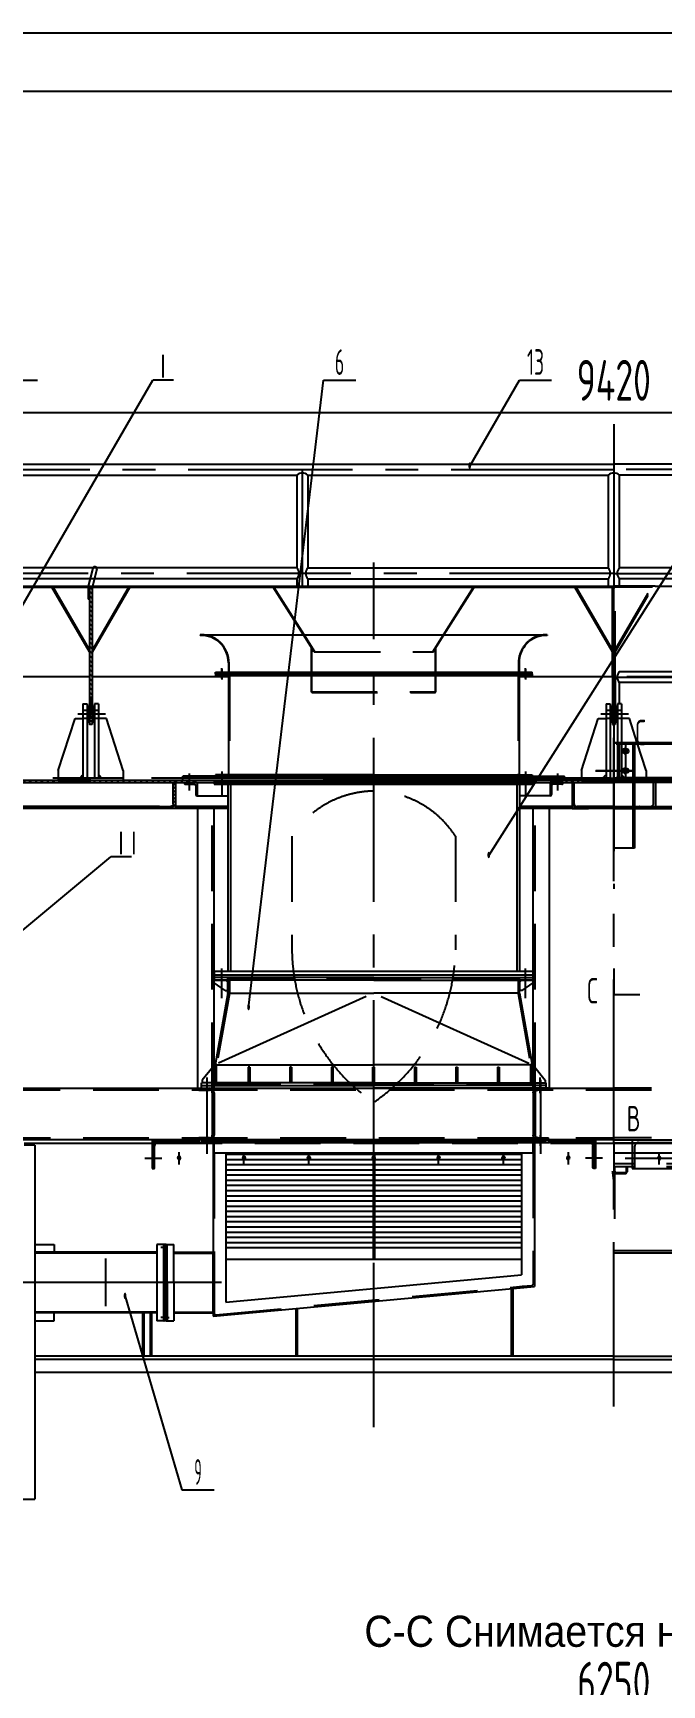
# Model space of a CAD drawing. Header units: millimetres. Extents: x 0 to 18900, y -513 to 13365.
# Drawn here: x 5473 to 7896, y 6997 to 13365 of the extents above; entities that cross this region are included whole.
import ezdxf
from ezdxf.enums import TextEntityAlignment as Align

# ---------------------------------------------------------------- set-up
doc = ezdxf.new("R2010")
doc.units = ezdxf.units.MM
doc.header["$LTSCALE"] = 450
doc.header["$MEASUREMENT"] = 0
for name, pattern in [('CENTER', [2, 1.25, -0.25, 0.25, -0.25]), ('F', [0.75, 0.5, -0.25]), ('G', [2, 1.25, -0.25, 0.25, -0.25])]:
    doc.linetypes.add(name, pattern=pattern)
for name, color, linetype in [('01', 7, 'Continuous'), ('02', 1, 'Continuous'), ('04', 2, 'F'), ('05', 4, 'G'), ('08', 1, 'Continuous'), ('11', 3, 'Continuous'), ('CENTER', 1, 'CENTER')]:
    doc.layers.add(name, color=color, linetype=linetype)
doc.styles.get("Standard").update_dxf_attribs({"font": 'isocp', "width": 0.707, "bigfont": 'intecad.shx'})
doc.dimstyles.new('INTE', dxfattribs={"dimscale": 45, "dimtxt": 3.5, "dimasz": 3, "dimexe": 3, "dimexo": 0, "dimgap": 1, "dimtad": 1, "dimdsep": 46, "dimtxsty": 'Standard', "dimcen": 0, "dimclrd": 1, "dimclre": 1, "dimclrt": 3, "dimaunit": 1, "dimadec": 1, "dimazin": 0, "dimtfac": 1, "dimtmove": 0, "dimatfit": 0, "dimfxl": 0, "dimarcsym": 0})
pattern_1 = [(45, (1663.889, -1872.161), (-8.838835, 8.838835), [])]
pattern_2 = [(135, (1663.889, -1872.161), (-8.838835, -8.838835), [])]

# ---------------------------------------------------------------- blocks, each defined once
blk = doc.blocks.new('rew')
at = {"layer": '02', "linetype": 'Continuous'}
h = blk.add_hatch(dxfattribs=at)
h.set_pattern_fill('LINE', color=1, scale=3, angle=-45, style=0)
h.set_pattern_definition([(315, (44667.814, 4208.05), (6.735192, 6.735192), [])])
h.paths.add_polyline_path([(35481.9, -16780.7), (35481.9, -16616.7, 0.414214), (35463.9, -16598.7), (35421.9, -16598.7), (35421.9, -16606.7), (35463.9, -16606.7, -0.414214), (35473.9, -16616.7), (35473.9, -16780.7, -0.414214), (35463.9, -16790.7), (35421.9, -16790.7), (35421.9, -16798.7), (35463.9, -16798.7, 0.414214)])
at = {"layer": '01'}
for p, q in [((35421.9, -16598.7), (35463.9, -16598.7)), ((35421.9, -16606.7), (35421.9, -16598.7)), ((35421.9, -16606.7), (35463.9, -16606.7)), ((35473.9, -16616.7), (35473.9, -16780.7)), ((35481.9, -16616.7), (35481.9, -16780.7)), ((35463.9, -16790.7), (35421.9, -16790.7)), ((35421.9, -16798.7), (35421.9, -16790.7)), ((35463.9, -16798.7), (35421.9, -16798.7))]:
    blk.add_line(p, q, dxfattribs=at)
for centre, radius, start, end in [((35463.9, -16616.7), 18, 0, 90), ((35463.9, -16616.7), 10, 0, 90), ((35463.9, -16780.7), 10, 270, 0), ((35463.9, -16780.7), 18, 270, 0)]:
    blk.add_arc(centre, radius, start, end, dxfattribs=at)
blk = doc.blocks.new('*U120')
at = {"layer": '01'}
for p, q in [((0, 100), (5.4, 100)), ((0, 100), (0, 0)), ((8, 18), (8, 97.4)), ((0, 0), (63, 0)), ((60.4, 8), (18, 8)), ((63, 0), (63, 5.4))]:
    blk.add_line(p, q, dxfattribs=at)
for centre, radius, start, end in [((5.4, 97.4), 2.64, 359.95405, 90), ((18, 18), 10, 180, 270), ((60.4, 5.4), 2.64, 0, 89.98946)]:
    blk.add_arc(centre, radius, start, end, dxfattribs=at)
blk = doc.blocks.new('*U121')
at = {"layer": '01'}
for p, q in [((0, 180), (6.7, 180)), ((0, 180), (0, 0)), ((10, 24), (10, 176.7)), ((0, 0), (110, 0)), ((106.7, 10), (24, 10)), ((110, 0), (110, 6.7))]:
    blk.add_line(p, q, dxfattribs=at)
for centre, radius, start, end in [((6.7, 176.7), 3.3, 359.95405, 90), ((24, 24), 14, 180, 270), ((106.7, 6.7), 3.3, 0, 89.9785)]:
    blk.add_arc(centre, radius, start, end, dxfattribs=at)
blk = doc.blocks.new('ERQWEQW')
at = {"color": 7, "linetype": 'Continuous'}
for p, q in [((1389.4, 10604.9), (1389.4, 10317.9)), ((1405.4, 10604.9), (1405.4, 10317.9)), ((1433.4, 10604.9), (1433.4, 10317.9)), ((1449.4, 10604.9), (1449.4, 10317.9))]:
    blk.add_line(p, q, dxfattribs=at)
for centre, start, end in [((1389.4, 10317.9), 90, 180), ((1449.4, 10317.9), 0, 90)]:
    blk.add_arc(centre, 10, start, end)
at = {"layer": '01', "color": 7, "linetype": 'Continuous'}
for p, q in [((1389.4, 10604.9), (1405.4, 10604.9)), ((1449.4, 10604.9), (1433.4, 10604.9)), ((1294.4, 10347.9), (1359.4, 10547.9)), ((1359.4, 10547.9), (1389.4, 10547.9)), ((1479.4, 10547.9), (1449.4, 10547.9)), ((1544.4, 10347.9), (1479.4, 10547.9)), ((1294.4, 10347.9), (1294.4, 10309.9)), ((1294.4, 10317.9), (1419.4, 10317.9)), ((1294.4, 10317.9), (1294.4, 10309.9)), ((1544.4, 10317.9), (1419.4, 10317.9)), ((1544.4, 10347.9), (1544.4, 10309.9)), ((1294.4, 10309.9), (1419.4, 10309.9)), ((1344.4, 10309.9), (1419.4, 10309.9)), ((1544.4, 10309.9), (1419.4, 10309.9)), ((1494.4, 10309.9), (1419.4, 10309.9))]:
    blk.add_line(p, q, dxfattribs=at)
at = {"layer": '04', "color": 2, "linetype": 'F'}
for p, q in [((1389.4, 10580.4), (1405.4, 10580.4)), ((1433.4, 10580.4), (1449.4, 10580.4)), ((1389.4, 10549.4), (1405.4, 10549.4)), ((1433.4, 10549.4), (1449.4, 10549.4))]:
    blk.add_line(p, q, dxfattribs=at)
at = {"layer": '05', "color": 4, "linetype": 'G'}
for p, q in [((1419.4, 10564.9), (1419.4, 10633.7)), ((1473.9, 10564.9), (1369.1, 10564.9))]:
    blk.add_line(p, q, dxfattribs=at)
blk = doc.blocks.new('*U122')
at = {"layer": '01'}
for p, q in [((0, 10), (-9, 4.8)), ((-9, 4.8), (-9, 0)), ((-9, -4.8), (-9, 0)), ((9, 4.8), (0, 10)), ((9, 0), (9, 4.8)), ((0, -10), (-9, -4.8)), ((9, -4.8), (0, -10)), ((9, 0), (9, -4.8))]:
    blk.add_line(p, q, dxfattribs=at)
blk.add_circle((0, 0), 4.8, dxfattribs=at)
at = {"layer": '02'}
blk.add_arc((0, 0), 6, 266.55771, 182.61135, dxfattribs=at)
at = {"layer": '05'}
for p, q in [((9.6, 0), (-9.8, 0)), ((0, 10.6), (0, -10.5))]:
    blk.add_line(p, q, dxfattribs=at)
blk = doc.blocks.new('*D135')
at = {"layer": '08', "color": 1, "lineweight": -2, "ltscale": 1.125}
for p, q in [((4585.7, 6363.9), (4585.7, 7018.8)), ((10835.7, 6263.5), (10835.7, 7018.8)), ((4720.7, 6883.8), (10700.7, 6883.8))]:
    blk.add_line(p, q, dxfattribs=at)
at = {"layer": '08', "color": 1, "ltscale": 1.125}
for points in [[(4720.7, 6906.3), (4720.7, 6861.3), (4585.7, 6883.8)], [(10700.7, 6906.3), (10700.7, 6861.3), (10835.7, 6883.8)]]:
    blk.add_solid(points, dxfattribs=at)
at = {"layer": 'DEFPOINTS', "color": 0, "ltscale": 1.125}
for p in [(10835.7, 6883.8), (4585.7, 6363.9), (10835.7, 6263.5)]:
    blk.add_point(p, dxfattribs=at)
at = {"layer": '08', "color": 3, "ltscale": 1.125, "insert": (7710.7, 7007.5), "char_height": 157.5, "attachment_point": 5}
blk.add_mtext('6250', dxfattribs=at)
blk = doc.blocks.new('*D144')
at = {"layer": '08', "color": 1, "lineweight": -2, "ltscale": 1.125}
for p, q in [((3000.7, 10146.3), (3000.7, 12037.3)), ((12420.7, 10616.1), (12420.7, 12037.3)), ((3135.7, 11902.3), (12285.7, 11902.3))]:
    blk.add_line(p, q, dxfattribs=at)
at = {"layer": '08', "color": 1, "ltscale": 1.125}
for points in [[(3135.7, 11924.8), (3135.7, 11879.8), (3000.7, 11902.3)], [(12285.7, 11924.8), (12285.7, 11879.8), (12420.7, 11902.3)]]:
    blk.add_solid(points, dxfattribs=at)
at = {"layer": 'DEFPOINTS', "color": 0, "ltscale": 1.125}
for p in [(12420.7, 11902.3), (12420.7, 10616.1), (3000.7, 10146.3)]:
    blk.add_point(p, dxfattribs=at)
at = {"layer": '08', "color": 3, "ltscale": 1.125, "insert": (7710.7, 12026.1), "char_height": 157.5, "attachment_point": 5}
blk.add_mtext('9420', dxfattribs=at)
blk = doc.blocks.new('*U146')
at = {"layer": '01'}
blk.add_lwpolyline([(415, 292), (25, 292)], dxfattribs=at)
at = {"layer": '02'}
blk.add_lwpolyline([(420, 297), (0, 297)], dxfattribs=at)

msp = doc.modelspace()

# ---------------------------------------------------------------- hatches: boundary and pattern name
at = {"layer": '02', "linetype": 'Continuous', "ltscale": 1.125}
h = msp.add_hatch(dxfattribs=at)
h.set_pattern_fill('ANSI31', color=1, scale=100, angle=90, style=0)
h.set_pattern_definition(pattern_2)
h.paths.add_polyline_path([(6785.663, 11232.944), (4585.663, 11232.944), (4585.663, 11228.944), (6785.663, 11228.944)])
h = msp.add_hatch(dxfattribs=at)
h.set_pattern_fill('ANSI31', color=1, scale=100, style=0)
h.set_pattern_definition(pattern_1)
h.paths.add_polyline_path([(5550.501, 11228.944), (5545.877, 11228.944), (5690.663, 10979.312), (5690.663, 10987.285)])
h = msp.add_hatch(dxfattribs=at)
h.set_pattern_fill('ANSI31', color=1, scale=100, angle=90, style=0)
h.set_pattern_definition(pattern_2)
h.paths.add_polyline_path([(5700.663, 11228.944), (5690.663, 11228.944), (5690.663, 10754.444), (5700.663, 10754.444)])
h.paths.add_polyline_path([(5700.663, 10723.444), (5690.663, 10723.444), (5690.663, 10698.945), (5700.663, 10698.945)])
h.paths.add_polyline_path([(5700.663, 10738.944), (5690.663, 10738.944), (5690.663, 10723.444), (5700.663, 10723.444)])
h.paths.add_polyline_path([(5700.663, 10754.444), (5690.663, 10754.444), (5690.663, 10738.944), (5700.663, 10738.944)])
h = msp.add_hatch(dxfattribs=at)
h.set_pattern_fill('ANSI31', color=1, scale=100, style=0)
h.set_pattern_definition(pattern_1)
h.paths.add_polyline_path([(5845.877, 11228.944), (5841.253, 11228.944), (5700.663, 10986.548), (5700.663, 10978.575)])
h = msp.add_hatch(dxfattribs=at)
h.set_pattern_fill('ANSI31', color=1, scale=40, angle=90, style=0)
h.set_pattern_definition([(135, (3863.889, -1872.161), (-3.5355339, -3.5355339), [])])
h.paths.add_polyline_path([(6400.532, 11228.944), (6398.163, 11228.944), (6556.663, 10978.944), (6558.353, 10980.015)])
h.paths.add_polyline_path([(7173.163, 11228.944), (7170.795, 11228.944), (7012.974, 10980.015), (7014.663, 10978.944)])
h = msp.add_hatch(dxfattribs=at)
h.set_pattern_fill('ANSI31', color=1, scale=100, angle=90, style=0)
h.set_pattern_definition(pattern_2)
h.paths.add_polyline_path([(7710.663, 11229.592), (7710.663, 11232.944), (6785.663, 11232.944), (6785.663, 11228.944), (7710.016, 11228.944)])
h = msp.add_hatch(dxfattribs=at)
h.set_pattern_fill('ANSI31', color=1, scale=100, style=0)
h.set_pattern_definition(pattern_1)
h.paths.add_polyline_path([(7565.288, 11228.944), (7560.663, 11228.944), (7705.663, 10978.944), (7705.663, 10986.916)])
h = msp.add_hatch(dxfattribs=at)
h.set_pattern_fill('ANSI31', color=1, scale=100, angle=90, style=0)
h.set_pattern_definition(pattern_2)
h.paths.add_polyline_path([(7710.663, 11228.944), (7705.663, 11228.944), (7705.663, 10882.944), (7710.663, 10882.944)])
h = msp.add_hatch(dxfattribs=at)
h.set_pattern_fill('LINE', color=1, scale=5, angle=45, style=0)
h.set_pattern_definition([(45, (-18492.853, 7964.512), (-11.22532, 11.22532), [])])
h.paths.add_polyline_path([(6075.663, 10483.944), (5295.663, 10483.944), (5295.663, 10475.944), (5315.246, 10475.944), (6075.663, 10475.944)])
h.paths.add_polyline_path([(7710.663, 10483.944), (7495.663, 10483.944), (7495.663, 10475.944), (7515.246, 10475.944), (7710.663, 10475.944)])
h.paths.add_polyline_path([(7495.663, 10483.944), (7470.663, 10483.944), (7470.663, 10475.944), (7495.663, 10475.944)])
h.paths.add_polyline_path([(6100.663, 10483.944), (6075.663, 10483.944), (6075.663, 10475.944), (6100.663, 10475.944)])
h.paths.add_polyline_path([(5295.663, 10483.944), (5270.663, 10483.944), (5270.663, 10475.944), (5295.663, 10475.944)])
h.paths.add_polyline_path([(3900.663, 10483.944), (3875.663, 10483.944), (3875.663, 10475.944), (3900.663, 10475.944)])
h.paths.add_polyline_path([(3875.663, 10483.944), (3008.663, 10483.944), (3008.663, 10475.944), (3875.663, 10475.944)])
h = msp.add_hatch(dxfattribs=at)
h.set_pattern_fill('LINE', color=1, scale=3, angle=45, style=0)
h.set_pattern_definition([(225, (38114.551, 13051.766), (6.735192, -6.735192), [])])
h.paths.add_polyline_path([(5958.663, 10381.304), (5958.663, 10375.944), (6021.663, 10375.944), (6021.663, 10475.944), (6017.392, 10475.944), (6013.663, 10473.304), (6013.663, 10393.944, -0.41421353), (6003.663, 10383.944), (5961.303, 10383.944)])
h = msp.add_hatch(dxfattribs=at)
h.set_pattern_fill('LINE', color=1, scale=3, angle=135, style=0)
h.set_pattern_definition([(135, (-16292.853, 7964.512), (-6.735192, -6.735192), [])])
h.paths.add_polyline_path([(6105.663, 10475.944), (6075.663, 10475.944), (6075.663, 10468.944), (6095.663, 10468.944, -0.41421356), (6100.663, 10463.944), (6100.663, 10428.944, 0.41421356), (6105.663, 10423.944)])
h.paths.add_polyline_path([(6075.663, 10475.944), (6056.081, 10475.944, 0.54057494), (6060.663, 10468.944), (6075.663, 10468.944)])
h.paths.add_polyline_path([(7470.663, 10463.944, -0.41421356), (7475.663, 10468.944), (7495.663, 10468.944), (7495.663, 10475.944), (7465.663, 10475.944), (7465.663, 10423.944, 0.41421356), (7470.663, 10428.944)])
h.paths.add_polyline_path([(7515.246, 10475.944), (7495.663, 10475.944), (7495.663, 10468.944), (7510.663, 10468.944, 0.54057494)])
h = msp.add_hatch(dxfattribs=at)
h.set_pattern_fill('LINE', color=1, scale=3, angle=45, style=0)
h.set_pattern_definition([(315, (-24543.224, 13051.766), (-6.735192, -6.735192), [])])
h.paths.add_polyline_path([(7612.663, 10381.304), (7612.663, 10375.944), (7549.663, 10375.944), (7549.663, 10475.944), (7553.935, 10475.944), (7557.663, 10473.304), (7557.663, 10393.944, 0.41421353), (7567.663, 10383.944), (7610.024, 10383.944)])
h = msp.add_hatch(dxfattribs=at)
h.set_pattern_fill('LINE', color=1, scale=2, angle=45, style=0)
h.set_pattern_definition([(45, (-18613.979, 8054.124), (-4.490128, 4.490128), [])])
h.paths.add_polyline_path([(6111.663, 9091.244), (6111.663, 9097.944), (5931.663, 9097.944), (5931.663, 8987.944), (5938.363, 8987.944), (5941.663, 8991.243), (5941.663, 9073.944, -0.41421353), (5955.663, 9087.944), (6108.361, 9087.944)])
h = msp.add_hatch(dxfattribs=at)
h.set_pattern_fill('LINE', color=1, scale=2, angle=45, style=0)
h.set_pattern_definition([(135, (32185.306, 8054.124), (4.490128, 4.490128), [])])
h.paths.add_polyline_path([(7459.663, 9091.244), (7459.663, 9097.944), (7639.663, 9097.944), (7639.663, 8987.944), (7632.963, 8987.944), (7629.663, 8991.243), (7629.663, 9073.944, 0.41421353), (7615.663, 9087.944), (7462.966, 9087.944)])

# ---------------------------------------------------------------- linework, layer by layer
at = {"color": 7, "linetype": 'Continuous', "ltscale": 1.125}
for p, q in [((5703.609, 11302.677), (5685.367, 11232.871)), ((5719.12, 11298.751), (5701.89, 11232.944)), ((5690.663, 11228.944), (5690.663, 10698.945)), ((5700.663, 11228.944), (5700.663, 10698.945)), ((7870.663, 11232.944), (7710.663, 11232.941)), ((7870.663, 11232.944), (11508.588, 11232.944)), ((6117.663, 11044.944), (7453.663, 11044.944)), ((6225.663, 10939.71), (6225.663, 10900.944)), ((7345.663, 10939.71), (7345.663, 10900.944)), ((7400.85, 10882.944), (7345.663, 10882.944)), ((7400.85, 10882.944), (7345.663, 10882.944)), ((7715.663, 10882.944), (7715.663, 10698.945)), ((5684.877, 10768.944), (5684.877, 10708.944)), ((5706.877, 10768.944), (5706.877, 10708.944)), ((7680.663, 10778.944), (7680.663, 10491.944)), ((7696.663, 10778.944), (7696.663, 10491.944)), ((7699.663, 10768.944), (7699.663, 10708.944)), ((7721.663, 10768.944), (7721.663, 10708.944)), ((7724.663, 10778.944), (7724.663, 10491.944)), ((7740.663, 10778.944), (7740.663, 10491.944)), ((5958.663, 10383.944), (5412.663, 10383.944)), ((6223.663, 10383.944), (6021.663, 10383.944)), ((7549.663, 10383.944), (7347.663, 10383.944)), ((7710.663, 10383.944), (7612.663, 10383.944)), ((6223.663, 10375.944), (5147.663, 10375.944)), ((7710.663, 10375.944), (7347.663, 10375.944))]:
    msp.add_line(p, q, dxfattribs=at)
at = {"ltscale": 1.125}
for p, q in [((7710.663, 9085.839), (8931.102, 9085.839)), ((5980.663, 8694.944), (5980.663, 8400.944))]:
    msp.add_line(p, q, dxfattribs=at)
at = {"color": 7, "linetype": 'Continuous', "ltscale": 1.125}
for centre, radius, start, end in [((5711.159, 11299.901), 8.044, 345.7932339, 165.7932339), ((6121.002, 10938.327), 104.67, 359.2429283, 91.8279897), ((7450.325, 10938.327), 104.67, 88.1720103, 180.7570717)]:
    msp.add_arc(centre, radius, start, end, dxfattribs=at)
at = {"ltscale": 1.125}
for centre, start, end in [((7680.663, 10491.944), 90, 180), ((7740.663, 10491.944), 0, 90)]:
    msp.add_arc(centre, 10, start, end, dxfattribs=at)
at = {"layer": '01', "color": 7, "linetype": 'Continuous', "ltscale": 1.125}
for p, q in [((3033.663, 11703.094), (7710.663, 11703.094)), ((5331.813, 11660.794), (6489.513, 11660.794)), ((6489.513, 11660.794), (6489.513, 11303.094)), ((6531.813, 11660.794), (7689.513, 11660.794)), ((6531.813, 11660.794), (6531.813, 11303.094)), ((7689.513, 11660.794), (7689.513, 11303.094)), ((11428.363, 11703.094), (7710.663, 11703.094)), ((8889.513, 11660.794), (7731.813, 11660.794)), ((7731.813, 11660.794), (7731.813, 11303.094)), ((6489.513, 11303.094), (5331.813, 11303.094)), ((6489.513, 11260.794), (5331.813, 11260.794)), ((5690.663, 10979.312), (5545.877, 11228.944)), ((5690.663, 10987.285), (5550.501, 11228.944)), ((5685.367, 11228.944), (5685.367, 11182.944)), ((5845.877, 11228.944), (5700.663, 10978.575)), ((5841.253, 11228.944), (5700.663, 10986.548)), ((6514.819, 11044.944), (6398.163, 11228.944)), ((6517.188, 11044.944), (6400.532, 11228.944)), ((6489.513, 11260.794), (6489.513, 11232.944)), ((6531.813, 11260.794), (6531.813, 11232.944)), ((7054.139, 11044.944), (7170.795, 11228.944)), ((7056.507, 11044.944), (7173.163, 11228.944)), ((7705.663, 10978.944), (7560.663, 11228.944)), ((7705.663, 10986.916), (7565.288, 11228.944)), ((7689.513, 11260.794), (7689.513, 11232.944)), ((7705.663, 10882.944), (7705.663, 11228.944)), ((7705.663, 11222.944), (7705.663, 10698.945)), ((7710.663, 10698.945), (7710.663, 11222.944)), ((7731.813, 11260.794), (7731.813, 11232.944)), ((5690.877, 11182.944), (5685.367, 11182.944)), ((6175.663, 10894.944), (6175.663, 10900.944)), ((6175.663, 10900.944), (7395.663, 10900.944)), ((6175.663, 10894.944), (7395.663, 10894.944)), ((6175.663, 10894.944), (6175.663, 10888.944)), ((7395.663, 10894.944), (7395.663, 10900.944)), ((7395.663, 10894.944), (7395.663, 10888.944)), ((6175.663, 10888.944), (7395.663, 10888.944)), ((6225.663, 10888.944), (6225.663, 10505.944)), ((7345.663, 10888.944), (7345.663, 10505.944)), ((7731.813, 10860.794), (7731.813, 10778.944)), ((5690.877, 10768.944), (5684.877, 10768.944)), ((7680.663, 10778.944), (7696.663, 10778.944)), ((7740.663, 10778.944), (7724.663, 10778.944)), ((7585.663, 10521.944), (7650.663, 10721.944)), ((7650.663, 10721.944), (7680.663, 10721.944)), ((7705.663, 10698.945), (7710.663, 10698.945)), ((7715.663, 10698.945), (7705.663, 10698.945)), ((7770.663, 10721.944), (7740.663, 10721.944)), ((7800.888, 10628.944), (7770.663, 10721.944)), ((11390.663, 10628.944), (7710.663, 10628.944)), ((7749.19, 10603.944), (7748.163, 10603.944)), ((7748.163, 10589.944), (7749.19, 10589.944)), ((7762.163, 10603.944), (7761.137, 10603.944)), ((7761.137, 10589.944), (7762.163, 10589.944)), ((7790.663, 10628.944), (7790.663, 10488.944)), ((7585.663, 10521.944), (7585.663, 10483.944)), ((7749.19, 10527.944), (7748.163, 10527.944)), ((7748.163, 10513.944), (7749.19, 10513.944)), ((7762.163, 10527.944), (7761.137, 10527.944)), ((7761.137, 10513.944), (7762.163, 10513.944)), ((7710.663, 10483.944), (3008.663, 10483.944)), ((3008.663, 10475.944), (7710.663, 10475.944)), ((7710.663, 10483.944), (4485.663, 10483.944)), ((6785.663, 10499.944), (6050.663, 10499.944)), ((6050.663, 10483.944), (6050.663, 10499.944)), ((6785.663, 10491.944), (6050.663, 10491.944)), ((6100.663, 10475.944), (6100.663, 10483.944)), ((6100.663, 10463.944), (6100.663, 10428.944)), ((6105.663, 10475.944), (6105.663, 10423.944)), ((6170.663, 10483.944), (6170.663, 10468.944)), ((6170.663, 10483.944), (7400.663, 10483.944)), ((6170.663, 10468.944), (7400.663, 10468.944)), ((6785.663, 10505.944), (6175.663, 10505.944)), ((6175.663, 10505.944), (6175.663, 10499.944)), ((6785.663, 10499.944), (6175.663, 10499.944)), ((6223.663, 10468.944), (6223.663, 9748.944)), ((6233.663, 10468.944), (6233.663, 9748.944)), ((6590.663, 10488.944), (7630.663, 10488.944)), ((6785.663, 10505.944), (7395.663, 10505.944)), ((6785.663, 10499.944), (7395.663, 10499.944)), ((6785.663, 10499.944), (7520.663, 10499.944)), ((6785.663, 10491.944), (7520.663, 10491.944)), ((7337.663, 10468.944), (7337.663, 9748.944)), ((7347.663, 10468.944), (7347.663, 9748.944)), ((7395.663, 10505.944), (7395.663, 10499.944)), ((7400.663, 10483.944), (7400.663, 10468.944)), ((7400.663, 10483.944), (7400.663, 10468.944)), ((7465.663, 10475.944), (7465.663, 10423.944)), ((7470.663, 10475.944), (7470.663, 10483.944)), ((7470.663, 10463.944), (7470.663, 10428.944)), ((7520.663, 10483.944), (7520.663, 10499.944)), ((7585.663, 10491.944), (7710.663, 10491.944)), ((7585.663, 10483.944), (7710.663, 10483.944)), ((7630.663, 10488.944), (7630.663, 10488.944)), ((7635.663, 10483.944), (7710.663, 10483.944)), ((7835.663, 10491.944), (7710.663, 10491.944)), ((7710.663, 10483.944), (12412.663, 10483.944)), ((7710.663, 10483.944), (10935.663, 10483.944)), ((7835.663, 10483.944), (7710.663, 10483.944)), ((7785.663, 10483.944), (7710.663, 10483.944)), ((12412.663, 10475.944), (7710.663, 10475.944)), ((8830.663, 10488.944), (7790.663, 10488.944)), ((7790.663, 10488.944), (7790.663, 10488.944)), ((6170.663, 9748.944), (7400.663, 9748.944)), ((6170.663, 9748.944), (6170.663, 9733.944)), ((7400.663, 9748.944), (7400.663, 9733.944)), ((6170.663, 9733.944), (7400.663, 9733.944)), ((6223.663, 9663.944), (6785.663, 9663.944)), ((7347.663, 9663.944), (6785.663, 9663.944)), ((6174.663, 9317.944), (6174.663, 9387.944)), ((6174.663, 9387.944), (6785.663, 9387.944)), ((7396.663, 9387.944), (6785.663, 9387.944)), ((7396.663, 9317.944), (7396.663, 9387.944)), ((5439.663, 9085.944), (5931.663, 9085.944)), ((5479.663, 9077.944), (5439.663, 9077.944)), ((7639.663, 9085.944), (7710.663, 9085.944)), ((5950.664, 8661.944), (5479.663, 8661.944)), ((7316.676, 8263.944), (7316.676, 8524.771)), ((7322.676, 8263.944), (7322.676, 8525.328)), ((5950.664, 8433.944), (5479.663, 8433.944)), ((6486.676, 8263.944), (6486.676, 8447.67)), ((6492.676, 8263.944), (6492.676, 8448.228)), ((7710.663, 8251.944), (12420.663, 8251.944))]:
    msp.add_line(p, q, dxfattribs=at)
at = {"layer": '01', "ltscale": 1.125}
for p, q in [((6531.813, 11303.094), (7689.513, 11303.094)), ((8889.513, 11303.094), (7731.813, 11303.094)), ((3759.663, 11232.944), (7710.663, 11232.944)), ((3764.663, 11228.944), (7710.663, 11228.944)), ((5550.501, 11228.944), (5547.041, 11226.937)), ((5841.253, 11228.944), (5844.713, 11226.937)), ((6531.813, 11260.794), (7689.513, 11260.794)), ((8889.513, 11260.794), (7731.813, 11260.794)), ((5690.663, 10987.285), (5687.203, 10985.278)), ((5700.663, 10986.548), (5704.124, 10984.541)), ((7705.663, 10986.916), (7702.203, 10984.91)), ((8889.513, 10903.094), (7731.813, 10903.094)), ((8889.513, 10860.794), (7731.813, 10860.794)), ((5700.663, 10698.945), (5690.663, 10698.945)), ((7790.663, 10628.944), (7710.663, 10628.944)), ((7710.663, 10628.944), (7790.663, 10628.944)), ((7710.663, 10602.464), (7710.663, 10502.464)), ((7784.163, 10628.944), (7784.163, 10222.944)), ((7790.663, 10628.944), (7790.663, 10222.944)), ((6056.081, 10475.944), (6105.663, 10475.944)), ((6060.663, 10468.944), (6095.663, 10468.944)), ((7515.246, 10475.944), (7465.663, 10475.944)), ((7510.663, 10468.944), (7475.663, 10468.944)), ((6105.663, 10423.944), (6223.663, 10423.944)), ((7465.663, 10423.944), (7347.663, 10423.944)), ((6108.663, 9297.944), (6108.663, 10375.944)), ((6171.663, 9297.944), (6171.663, 10375.944)), ((7399.663, 9297.944), (7399.663, 10375.944)), ((7462.663, 9297.944), (7462.663, 10375.944)), ((7790.663, 10222.944), (7710.663, 10222.944)), ((7710.663, 9758.792), (7710.663, 9658.792)), ((6170.663, 9733.944), (6170.663, 9713.944)), ((6785.663, 9723.944), (6170.663, 9723.944)), ((6170.663, 9713.944), (6223.663, 9713.944)), ((6785.663, 9713.944), (6170.663, 9713.944)), ((6170.663, 9703.944), (6170.663, 9713.944)), ((6213.663, 9673.944), (6170.663, 9703.944)), ((6223.663, 9705.944), (6215.663, 9713.944)), ((6223.663, 9663.944), (6223.663, 9713.944)), ((6223.663, 9713.944), (6223.663, 9674.766)), ((6785.663, 9723.944), (7400.663, 9723.944)), ((6785.663, 9713.944), (7400.663, 9713.944)), ((7347.663, 9705.944), (7355.663, 9713.944)), ((7400.663, 9713.944), (7347.663, 9713.944)), ((7347.663, 9663.944), (7347.663, 9713.944)), ((7347.663, 9713.944), (7347.663, 9674.766)), ((7357.663, 9673.944), (7400.663, 9703.944)), ((7400.663, 9733.944), (7400.663, 9713.944)), ((7400.663, 9703.944), (7400.663, 9713.944)), ((6223.663, 9663.944), (6174.663, 9387.944)), ((6757.103, 9651.043), (6187.83, 9393.892)), ((6213.663, 9673.944), (6223.663, 9673.944)), ((6814.224, 9651.043), (7383.497, 9393.892)), ((7357.663, 9673.944), (7347.663, 9673.944)), ((7347.663, 9663.944), (7396.663, 9387.944)), ((7710.663, 9658.792), (7810.663, 9658.792)), ((6165.431, 9377.944), (6124.663, 9327.944)), ((6165.431, 9377.944), (6174.663, 9377.944)), ((6302.663, 9377.944), (6302.663, 9317.944)), ((6308.663, 9377.944), (6302.663, 9377.944)), ((6308.663, 9377.944), (6308.663, 9317.944)), ((6462.663, 9377.944), (6462.663, 9317.944)), ((6468.663, 9377.944), (6462.663, 9377.944)), ((6468.663, 9377.944), (6468.663, 9317.944)), ((6622.663, 9377.944), (6622.663, 9317.944)), ((6628.663, 9377.944), (6622.663, 9377.944)), ((6628.663, 9377.944), (6628.663, 9317.944)), ((6785.663, 9377.944), (6782.663, 9377.944)), ((6782.663, 9317.944), (6782.663, 9377.944)), ((6785.663, 9377.944), (6788.663, 9377.944)), ((6788.663, 9317.944), (6788.663, 9377.944)), ((6942.663, 9377.944), (6942.663, 9317.944)), ((6942.663, 9377.944), (6948.663, 9377.944)), ((6948.663, 9377.944), (6948.663, 9317.944)), ((7102.663, 9377.944), (7102.663, 9317.944)), ((7102.663, 9377.944), (7108.663, 9377.944)), ((7108.663, 9377.944), (7108.663, 9317.944)), ((7262.663, 9377.944), (7262.663, 9317.944)), ((7262.663, 9377.944), (7268.663, 9377.944)), ((7268.663, 9377.944), (7268.663, 9317.944)), ((7405.896, 9377.944), (7396.663, 9377.944)), ((7405.896, 9377.944), (7446.663, 9327.944)), ((3008.663, 9297.944), (7710.663, 9297.944)), ((6785.663, 9317.944), (6121.663, 9317.944)), ((6121.663, 9297.944), (6121.663, 9317.944)), ((6121.663, 9307.944), (6785.663, 9307.944)), ((6121.663, 9307.944), (6785.663, 9307.944)), ((6121.663, 9297.944), (6785.663, 9297.944)), ((6124.663, 9327.944), (6124.663, 9317.944)), ((6163.052, 9317.944), (6174.663, 9327.982)), ((6308.663, 9327.944), (6302.663, 9327.944)), ((6468.663, 9327.944), (6462.663, 9327.944)), ((6628.663, 9327.944), (6622.663, 9327.944)), ((6785.663, 9327.944), (6782.663, 9327.944)), ((6785.663, 9327.944), (6788.663, 9327.944)), ((6785.663, 9317.944), (7449.663, 9317.944)), ((7449.663, 9307.944), (6785.663, 9307.944)), ((7449.663, 9307.944), (6785.663, 9307.944)), ((7449.663, 9297.944), (6785.663, 9297.944)), ((6942.663, 9327.944), (6948.663, 9327.944)), ((7102.663, 9327.944), (7108.663, 9327.944)), ((7262.663, 9327.944), (7268.663, 9327.944)), ((7408.275, 9317.944), (7396.663, 9327.982)), ((7446.663, 9327.944), (7446.663, 9317.944)), ((7449.663, 9297.944), (7449.663, 9317.944)), ((7710.663, 9097.944), (3008.663, 9097.944)), ((5479.663, 9077.944), (5479.663, 7712.944)), ((6108.363, 9087.944), (7462.966, 9087.944)), ((6121.663, 9097.944), (6171.663, 9097.944)), ((6171.663, 9097.944), (6121.663, 9097.944)), ((6121.663, 9097.944), (6121.663, 9094.465)), ((6123.185, 9092.944), (6161.175, 9092.944)), ((6166.663, 9087.444), (6166.663, 9049.586)), ((6166.663, 9049.586), (6166.663, 8417.944)), ((6168.313, 9047.944), (7403.013, 9047.944)), ((6171.663, 9047.944), (6168.313, 9047.944)), ((6171.663, 9047.944), (6171.663, 9097.944)), ((6171.663, 9092.944), (7399.663, 9092.944)), ((6216.663, 9047.944), (6216.663, 8472.804)), ((6216.663, 9047.944), (6216.663, 8472.804)), ((6216.663, 9042.944), (6783.163, 9042.944)), ((6783.163, 9047.944), (6783.163, 8637.944)), ((6788.163, 9047.944), (6788.163, 8637.944)), ((6788.163, 9042.944), (7354.663, 9042.944)), ((7354.663, 9047.944), (7354.663, 8578.514)), ((7354.663, 9047.944), (7354.663, 8578.514)), ((7399.663, 9097.944), (7449.663, 9097.944)), ((7449.663, 9097.944), (7399.663, 9097.944)), ((7399.663, 9047.944), (7399.663, 9097.944)), ((7404.663, 9087.444), (7404.663, 9049.586)), ((7404.663, 9049.586), (7404.663, 8532.944)), ((7448.142, 9092.944), (7410.152, 9092.944)), ((7449.663, 9097.944), (7449.663, 9094.465)), ((7610.663, 9085.944), (7710.663, 9085.944)), ((6216.663, 9022.944), (6783.163, 9022.944)), ((6216.663, 9002.944), (6783.163, 9002.944)), ((6216.663, 8982.944), (6783.163, 8982.944)), ((6788.163, 9022.944), (7354.663, 9022.944)), ((6788.163, 9002.944), (7354.663, 9002.944)), ((6788.163, 8982.944), (7354.663, 8982.944)), ((6216.663, 8962.944), (6783.163, 8962.944)), ((6216.663, 8942.944), (6783.163, 8942.944)), ((6216.663, 8922.944), (6783.163, 8922.944)), ((6788.163, 8962.944), (7354.663, 8962.944)), ((6788.163, 8942.944), (7354.663, 8942.944)), ((6788.163, 8922.944), (7354.663, 8922.944)), ((6216.663, 8902.944), (6783.163, 8902.944)), ((6216.663, 8882.944), (6783.163, 8882.944)), ((6216.663, 8862.944), (6783.163, 8862.944)), ((6788.163, 8902.944), (7354.663, 8902.944)), ((6788.163, 8882.944), (7354.663, 8882.944)), ((6788.163, 8862.944), (7354.663, 8862.944)), ((6216.663, 8842.944), (6783.163, 8842.944)), ((6216.663, 8822.944), (6783.163, 8822.944)), ((6216.663, 8802.944), (6783.163, 8802.944)), ((6788.163, 8842.944), (7354.663, 8842.944)), ((6788.163, 8822.944), (7354.663, 8822.944)), ((6788.163, 8802.944), (7354.663, 8802.944)), ((6216.663, 8782.944), (6783.163, 8782.944)), ((6216.663, 8762.944), (6783.163, 8762.944)), ((6216.663, 8742.944), (6783.163, 8742.944)), ((6788.163, 8782.944), (7354.663, 8782.944)), ((6788.163, 8762.944), (7354.663, 8762.944)), ((6788.163, 8742.944), (7354.663, 8742.944)), ((5479.663, 8694.944), (5554.122, 8694.944)), ((5950.664, 8664.944), (5479.663, 8664.944)), ((5554.122, 8694.944), (5554.122, 8664.944)), ((5950.664, 8694.944), (5950.664, 8400.944)), ((5985.663, 8694.944), (5950.664, 8694.944)), ((5976.664, 8402.465), (5976.664, 8693.423)), ((5985.663, 8664.944), (5985.663, 8694.944)), ((5985.663, 8694.944), (6015.663, 8694.944)), ((5985.663, 8694.944), (6015.663, 8694.944)), ((5985.663, 8664.944), (5985.663, 8547.944)), ((5989.663, 8547.944), (5989.663, 8694.944)), ((6015.663, 8547.944), (6015.663, 8694.944)), ((6015.663, 8664.944), (6166.663, 8664.944)), ((6015.663, 8661.944), (6166.663, 8661.944)), ((6166.663, 8430.944), (6166.663, 8664.944)), ((6216.663, 8722.944), (6783.163, 8722.944)), ((6216.663, 8702.944), (6783.163, 8702.944)), ((6216.663, 8682.944), (6783.163, 8682.944)), ((6788.163, 8722.944), (7354.663, 8722.944)), ((6788.163, 8702.944), (7354.663, 8702.944)), ((6788.163, 8682.944), (7354.663, 8682.944)), ((5753.923, 8456.692), (5753.923, 8640.5)), ((6216.663, 8637.944), (7354.663, 8637.944)), ((5985.663, 8430.944), (5985.663, 8547.944)), ((5989.663, 8547.944), (5989.663, 8400.944)), ((6015.663, 8547.944), (6015.663, 8400.944)), ((6216.663, 8472.804), (7354.663, 8578.514)), ((6166.663, 8417.944), (7404.663, 8532.944)), ((5950.664, 8430.944), (5479.663, 8430.944)), ((5554.122, 8400.944), (5554.122, 8430.944)), ((5895.713, 8263.944), (5895.713, 8430.944)), ((5925.377, 8263.944), (5925.377, 8430.944)), ((5931.198, 8263.944), (5931.198, 8430.944)), ((5985.663, 8430.944), (5985.663, 8400.944)), ((6015.663, 8433.944), (6166.663, 8433.944)), ((6015.663, 8430.944), (6166.663, 8430.944)), ((5479.663, 8400.944), (5554.122, 8400.944)), ((5985.663, 8400.944), (5950.664, 8400.944)), ((5985.663, 8400.944), (6015.663, 8400.944)), ((5985.663, 8400.944), (6015.663, 8400.944)), ((7710.663, 8263.944), (5479.663, 8263.944)), ((7710.663, 8251.944), (5479.663, 8251.944)), ((12420.663, 8201.944), (5479.663, 8201.944)), ((4585.663, 7712.944), (5479.663, 7712.944))]:
    msp.add_line(p, q, dxfattribs=at)
at = {"layer": '01', "color": 7, "linetype": 'Continuous', "ltscale": 1.125}
for centre in [(6035.663, 9027.944), (6285.663, 9027.944), (6535.663, 9027.944), (6785.663, 9027.944), (7035.663, 9027.944), (7285.663, 9027.944), (7535.663, 9027.944)]:
    msp.add_circle(centre, 4.763, dxfattribs=at)
for centre, radius, start, end in [((6510.663, 11637.426), 31.518, 47.8523827, 132.1476173), ((7710.663, 11637.426), 31.518, 90, 132.1476173), ((7710.663, 11637.426), 31.518, 47.8523827, 90), ((6466.145, 11281.944), 31.518, 317.8523827, 42.1476173), ((6555.182, 11281.944), 31.518, 137.8523827, 222.1476173), ((7666.145, 11281.944), 31.518, 317.8523827, 42.1476173), ((7755.182, 11281.944), 31.518, 137.8523827, 222.1476173), ((7755.182, 10881.944), 31.518, 137.8523827, 222.1476173), ((7748.163, 10596.944), 7, 90, 270), ((7762.163, 10596.944), 7, 270, 90), ((7748.163, 10520.944), 7, 90, 270), ((7762.163, 10520.944), 7, 270, 90), ((6095.663, 10463.944), 5, 0, 90), ((7475.663, 10463.944), 5, 90, 180)]:
    msp.add_arc(centre, radius, start, end, dxfattribs=at)
at = {"layer": '01', "ltscale": 1.125}
for centre, radius, start, end in [((6060.663, 10473.944), 5, 156.4218215, 270), ((7510.663, 10473.944), 5, 270, 23.5781785), ((6105.663, 10428.944), 5, 180, 270), ((7465.663, 10428.944), 5, 270, 0), ((6123.185, 9094.465), 1.521, 180, 270), ((6161.163, 9087.444), 5.5, 360, 89.8782227), ((6168.313, 9049.594), 1.65, 180.2621278, 270), ((7403.013, 9049.594), 1.65, 270, 359.7378722), ((7410.163, 9087.444), 5.5, 90.1217773, 180), ((7448.142, 9094.465), 1.521, 270, 0), ((5978.185, 8693.423), 1.521, 90.0000138, 180.0000138), ((5978.185, 8402.465), 1.521, 179.9999862, 269.9999862)]:
    msp.add_arc(centre, radius, start, end, dxfattribs=at)
at = {"layer": '02', "ltscale": 1.125}
for p, q in [((5313.247, 10953.435), (5934.377, 12027.103)), ((5365.915, 12027.103), (5489.915, 12027.103)), ((6014.377, 12027.103), (5934.377, 12027.103)), ((6303.62, 9607.669), (6592.235, 12027.103)), ((6592.235, 12027.103), (6716.235, 12027.103)), ((7155.496, 11694.663), (7347.15, 12027.103)), ((7229.037, 10193.814), (8391.354, 12027.103)), ((7347.15, 12027.103), (7471.15, 12027.103)), ((5332.012, 9823.254), (5772.657, 10189.012)), ((5852.657, 10189.012), (5772.657, 10189.012)), ((7710.663, 9085.944), (7710.663, 8905.944)), ((5827.86, 8494.191), (6046.678, 7748.59)), ((6046.678, 7748.59), (6170.678, 7748.59))]:
    msp.add_line(p, q, dxfattribs=at)
at = {"layer": '02', "color": 1, "linetype": 'Continuous', "ltscale": 1.125}
msp.add_line((7710.016, 11228.944), (7710.663, 11229.592), dxfattribs=at)
at = {"layer": '02', "ltscale": 1.125}
msp.add_lwpolyline([(7710.663, 8905.944, 0, 18, 0), (7710.663, 8977.944, 0, 0, 0)], format="xyseb", dxfattribs=at)
at = {"layer": '02', "color": 1, "linetype": 'Continuous', "ltscale": 1.125}
for centre, start, end in [((6035.663, 9027.944), 270, 180), ((6285.663, 9027.944), 270, 180), ((6535.663, 9027.944), 270, 180), ((6785.663, 9027.944), 270, 180), ((7035.663, 9027.944), 0, 270), ((7285.663, 9027.944), 0, 270), ((7535.663, 9027.944), 0, 270)]:
    msp.add_arc(centre, 6, start, end, dxfattribs=at)
at = {"layer": '04', "color": 2, "linetype": 'F', "ltscale": 1.125}
for p, q in [((11656.663, 11228.944), (7710.664, 11228.941)), ((7715.663, 10986.916), (7856.039, 11228.944)), ((7715.663, 10978.944), (7860.663, 11228.944)), ((7715.663, 10882.944), (7715.663, 11228.941)), ((6556.663, 10978.944), (6514.819, 11044.944)), ((6558.353, 10980.015), (6517.188, 11044.944)), ((7012.974, 10980.015), (7054.139, 11044.944)), ((7014.663, 10978.944), (7056.507, 11044.944)), ((6545.663, 10993.139), (6547.663, 10993.139)), ((6545.663, 10824.944), (6545.663, 10993.139)), ((6547.663, 10822.944), (6547.663, 10993.139)), ((6556.663, 10978.944), (6558.353, 10980.015)), ((6556.663, 10978.944), (7014.663, 10978.944)), ((6558.353, 10980.015), (7012.974, 10980.015)), ((7014.663, 10978.944), (7012.974, 10980.015)), ((7023.663, 10822.944), (7023.663, 10993.139)), ((7025.663, 10993.139), (7023.663, 10993.139)), ((7025.663, 10824.944), (7025.663, 10993.139)), ((6225.663, 10891.944), (7345.663, 10891.944)), ((6227.663, 10939.71), (6227.663, 10900.944)), ((7343.663, 10939.71), (7343.663, 10900.944)), ((6229.663, 10888.944), (6229.663, 10505.944)), ((7341.663, 10888.944), (7341.663, 10505.944)), ((11810.663, 10882.944), (7515.663, 10882.944)), ((7870.663, 10882.944), (11810.663, 10882.944)), ((6545.663, 10824.944), (7025.663, 10824.944)), ((6547.663, 10822.944), (7023.663, 10822.944)), ((5706.663, 10754.444), (5684.663, 10754.444)), ((5706.663, 10723.444), (5684.663, 10723.444)), ((7680.663, 10754.444), (7696.663, 10754.444)), ((7680.663, 10723.444), (7696.663, 10723.444)), ((7721.663, 10754.444), (7699.663, 10754.444)), ((7721.663, 10723.444), (7699.663, 10723.444)), ((7724.663, 10754.444), (7740.663, 10754.444)), ((7724.663, 10723.444), (7740.663, 10723.444)), ((11390.663, 10623.944), (7710.663, 10623.944)), ((7731.813, 10628.944), (7731.813, 10488.944)), ((7835.663, 10521.944), (7800.888, 10628.944)), ((7835.663, 10521.944), (7835.663, 10483.944)), ((4030.663, 10493.944), (7710.663, 10493.944)), ((6785.663, 10502.944), (6225.663, 10502.944)), ((6785.663, 10502.944), (7345.663, 10502.944)), ((7630.663, 10488.944), (7710.663, 10488.944)), ((7689.513, 10488.944), (7689.513, 10483.944)), ((7689.513, 10483.944), (7710.663, 10483.944)), ((7710.663, 10483.944), (7689.513, 10483.944)), ((11390.663, 10493.944), (7710.663, 10493.944)), ((7790.663, 10488.944), (7710.663, 10488.944)), ((7731.813, 10483.944), (7710.663, 10483.944)), ((7710.663, 10483.944), (7731.813, 10483.944)), ((7731.813, 10488.944), (7731.813, 10483.944)), ((7863.663, 10393.944), (7863.663, 10473.302)), ((7871.663, 10475.944), (7866.303, 10475.944)), ((7871.663, 10475.944), (7871.663, 10375.944)), ((7710.663, 10383.944), (12412.663, 10383.944)), ((7808.663, 10375.944), (7808.663, 10381.304)), ((7811.303, 10383.944), (7853.663, 10383.944)), ((7710.663, 10375.944), (12412.663, 10375.944)), ((7871.663, 10375.944), (7808.663, 10375.944)), ((6470.663, 10268.861), (6470.663, 9830.824)), ((7100.663, 10268.861), (7100.663, 9830.824)), ((6229.663, 9713.944), (6229.663, 9663.944)), ((7341.663, 9713.944), (7341.663, 9663.944)), ((6229.571, 9662.895), (6180.663, 9387.415)), ((6223.663, 9663.944), (6229.571, 9662.895)), ((7347.663, 9663.944), (7341.756, 9662.895)), ((7341.756, 9662.895), (7390.663, 9387.415)), ((6180.757, 9387.944), (6174.85, 9388.993)), ((6180.663, 9317.944), (6180.663, 9387.415)), ((7390.57, 9387.944), (7396.477, 9388.993)), ((7390.663, 9317.944), (7390.663, 9387.415)), ((6174.663, 9307.944), (6174.663, 9317.944)), ((6174.663, 9312.944), (6785.663, 9312.944)), ((6180.663, 9317.944), (6180.663, 9312.944)), ((7396.663, 9312.944), (6785.663, 9312.944)), ((7390.663, 9317.944), (7390.663, 9312.944)), ((7396.663, 9307.944), (7396.663, 9317.944)), ((12412.663, 9297.944), (7710.663, 9297.944)), ((12412.663, 9289.944), (3008.663, 9289.944)), ((5948.452, 9085.944), (7622.875, 9085.944)), ((12412.663, 9105.944), (7710.663, 9105.944)), ((7710.663, 9097.944), (12412.663, 9097.944)), ((12412.663, 9085.944), (7710.663, 9085.944)), ((7781.663, 9097.944), (7781.663, 8987.944)), ((7791.663, 8991.243), (7791.663, 9073.944)), ((7805.663, 9087.944), (7958.361, 9087.944)), ((8925.663, 9006.021), (7710.663, 9006.021)), ((8925.663, 8994.008), (7710.663, 8994.008)), ((7710.663, 8991.357), (7714.663, 8991.357)), ((7714.663, 8794.008), (7714.663, 8994.008)), ((7754.304, 9027.944), (9396.837, 9027.944)), ((7758.565, 8994.008), (7758.565, 8975.008)), ((7758.565, 8994.008), (7761.565, 8994.008)), ((7761.565, 8994.008), (7761.565, 8975.008)), ((7781.663, 8987.944), (7788.363, 8987.944)), ((7710.663, 8972.008), (7755.565, 8972.008)), ((7710.663, 8969.008), (7755.565, 8969.008)), ((7968.057, 8669.944), (7710.663, 8669.944)), ((7958.683, 8661.944), (7710.663, 8661.944)), ((5901.509, 8263.944), (5901.509, 8430.944)), ((7710.663, 8263.944), (12310.663, 8263.944))]:
    msp.add_line(p, q, dxfattribs=at)
at = {"layer": '04', "ltscale": 1.125}
for p, q in [((7715.663, 10986.916), (7719.124, 10984.91)), ((6225.663, 10900.944), (6225.663, 10894.944)), ((7345.663, 10897.944), (6225.663, 10897.944)), ((6225.663, 10888.944), (6225.663, 10894.944)), ((6227.663, 10900.944), (6227.663, 10897.944)), ((6229.663, 10888.944), (6229.663, 10891.944)), ((7341.663, 10888.944), (7341.663, 10891.944)), ((7343.663, 10900.944), (7343.663, 10897.944)), ((7345.663, 10900.944), (7345.663, 10894.944)), ((7345.663, 10888.944), (7345.663, 10894.944)), ((6225.663, 10505.944), (6225.663, 10499.944)), ((6229.663, 10505.944), (6229.663, 10502.944)), ((7341.663, 10505.944), (7341.663, 10502.944)), ((7345.663, 10505.944), (7345.663, 10499.944)), ((6163.663, 9297.944), (6163.663, 10375.944)), ((7407.663, 9297.944), (7407.663, 10375.944)), ((6223.663, 9713.944), (6223.663, 9723.944)), ((6223.663, 9718.944), (6785.663, 9718.944)), ((6229.663, 9713.944), (6229.663, 9718.944)), ((7347.663, 9718.944), (6785.663, 9718.944)), ((7341.663, 9713.944), (7341.663, 9718.944)), ((7347.663, 9713.944), (7347.663, 9723.944)), ((3008.663, 9105.944), (7710.663, 9105.944)), ((6171.663, 9047.944), (6171.663, 8428.916)), ((7399.663, 9049.586), (7399.663, 8579.96)), ((7785.013, 8987.944), (9489.663, 8987.944)), ((6177.126, 8423.937), (7358.731, 8533.699)), ((7357.386, 8533.574), (7395.126, 8537.079)), ((7399.663, 8579.96), (7399.663, 8542.058))]:
    msp.add_line(p, q, dxfattribs=at)
at = {"layer": '04', "color": 7, "linetype": 'Continuous', "ltscale": 1.125}
for p, q in [((5690.663, 10882.944), (5145.663, 10882.944)), ((6225.663, 10882.944), (5700.663, 10882.944))]:
    msp.add_line(p, q, dxfattribs=at)
at = {"layer": '04', "color": 2, "linetype": 'F', "ltscale": 1.125}
msp.add_circle((7885.663, 9027.944), 4.763, dxfattribs=at)
for centre, radius, start, end in [((6121.002, 10938.327), 106.67, 359.2429283, 91.7937047), ((7450.325, 10938.327), 106.67, 88.2062953, 180.7570717), ((7866.303, 10473.304), 2.64, 90, 180.0459522), ((6789.997, 10062.366), 380.281, 90.6528899, 147.1114803), ((6781.33, 10062.366), 380.281, 32.8885197, 89.3471101), ((7811.303, 10381.304), 2.64, 90.0105358, 180), ((7853.663, 10393.944), 10, 270, 0), ((7192.632, 9839.339), 722.019, 180.6757127, 235.691155), ((6378.695, 9839.339), 722.019, 304.308845, 359.3242873), ((7805.663, 9073.944), 14, 90, 180), ((7788.363, 8991.244), 3.3, 270, 359.978496), ((7885.663, 9027.944), 6, 270, 180), ((7755.565, 8975.008), 6, 270, 0), ((7755.565, 8975.008), 3, 270, 0)]:
    msp.add_arc(centre, radius, start, end, dxfattribs=at)
at = {"layer": '04', "ltscale": 1.125}
for centre, start, end in [((7394.663, 8542.058), 275.3070761, 0), ((6176.663, 8428.916), 180, 275.3070761)]:
    msp.add_arc(centre, 5, start, end, dxfattribs=at)
at = {"layer": '05', "color": 4, "linetype": 'G', "ltscale": 1.125}
for p, q in [((7710.663, 11856.736), (7710.663, 10066.024)), ((3033.663, 11681.944), (7710.663, 11681.944)), ((6510.663, 11681.944), (6510.663, 11232.944)), ((11428.363, 11681.944), (7710.663, 11681.944)), ((7710.663, 11351.842), (7710.663, 11232.944)), ((7710.663, 11281.944), (2922.701, 11281.944)), ((7710.663, 11281.944), (11583.887, 11281.944)), ((7710.663, 10881.944), (11428.363, 10881.944)), ((7710.663, 10738.944), (7710.663, 10807.766)), ((7710.663, 10738.944), (7710.663, 10807.766)), ((5752.206, 10738.944), (5645.593, 10738.944)), ((7766.992, 10738.944), (7660.379, 10738.944)), ((7765.146, 10738.944), (7660.379, 10738.944)), ((7755.163, 10622.153), (7755.163, 10493.992)), ((7755.163, 10619.249), (7755.163, 10495.381)), ((7639.636, 10520.944), (7780.416, 10520.944)), ((7639.636, 10520.944), (7780.416, 10520.944)), ((7781.691, 10520.944), (7640.911, 10520.944)), ((7781.691, 10520.944), (7640.911, 10520.944)), ((7770.921, 10520.944), (7649.725, 10520.944)), ((7770.921, 10520.944), (7649.725, 10520.944)), ((7770.921, 10520.944), (7649.725, 10520.944)), ((7770.921, 10520.944), (7649.725, 10520.944)), ((7650.406, 10520.944), (7771.602, 10520.944)), ((7650.406, 10520.944), (7771.602, 10520.944)), ((7650.406, 10520.944), (7771.602, 10520.944)), ((7650.406, 10520.944), (7771.602, 10520.944)), ((6143.663, 9075.049), (6143.663, 9115.689)), ((7427.663, 9075.049), (7427.663, 9115.689))]:
    msp.add_line(p, q, dxfattribs=at)
at = {"layer": '05', "ltscale": 1.125}
for p, q in [((6785.663, 7990.805), (6785.663, 11323.889)), ((6200.663, 10876.816), (6200.663, 10916.712)), ((6200.663, 10912.302), (6200.663, 10872.407)), ((7370.663, 10876.816), (7370.663, 10916.712)), ((7370.663, 10912.302), (7370.663, 10872.407)), ((7699.663, 10738.944), (7728.009, 10738.944)), ((7710.663, 10698.945), (7710.663, 10744.194)), ((7710.663, 8070.93), (7710.663, 10647.817)), ((6075.663, 10445.242), (6075.663, 10510.743)), ((6075.663, 10445.242), (6075.663, 10510.743)), ((6200.663, 10518.071), (6200.663, 10478.176)), ((7370.663, 10518.071), (7370.663, 10478.176)), ((7495.663, 10445.242), (7495.663, 10510.743)), ((7495.663, 10445.242), (7495.663, 10510.743)), ((6200.663, 10503.547), (6200.663, 10426.023)), ((7370.663, 10503.547), (7370.663, 10426.023)), ((6200.663, 9644.475), (6200.663, 9758.823)), ((7370.663, 9644.475), (7370.663, 9758.823)), ((6143.163, 9329.605), (6143.163, 9043.726)), ((6144.163, 9278.769), (6144.163, 9338.7)), ((7427.163, 9278.769), (7427.163, 9338.7)), ((7428.163, 9329.605), (7428.163, 9043.726)), ((6035.663, 9003.462), (6035.663, 9050.88)), ((6285.663, 9003.462), (6285.663, 9050.88)), ((6535.663, 9003.462), (6535.663, 9050.88)), ((7035.663, 9003.462), (7035.663, 9050.88)), ((7285.663, 9003.462), (7285.663, 9050.88)), ((7535.663, 9003.462), (7535.663, 9050.88)), ((7710.663, 9048.839), (8633.196, 9048.839)), ((7885.663, 9003.462), (7885.663, 9050.88)), ((5904.304, 9027.944), (5969.638, 9027.944)), ((7667.023, 9027.944), (7601.689, 9027.944)), ((5988.371, 8682.944), (5965.965, 8682.944)), ((6010.216, 8547.944), (5339.918, 8547.944)), ((6199.713, 8547.944), (5951.247, 8547.944)), ((5988.371, 8412.944), (5965.965, 8412.944)), ((5978.66, 8412.944), (5997.872, 8412.944))]:
    msp.add_line(p, q, dxfattribs=at)
at = {"layer": '05', "color": 7, "linetype": 'Continuous', "ltscale": 1.125}
for p, q in [((6225.663, 10882.944), (6140.877, 10882.944)), ((7710.663, 10882.944), (7345.663, 10882.944)), ((7705.663, 10882.944), (7705.663, 10698.945)), ((5706.877, 10768.944), (5700.877, 10768.944)), ((7705.663, 10768.944), (7699.663, 10768.944)), ((7721.663, 10768.944), (7715.663, 10768.944)), ((5690.877, 10708.944), (5684.877, 10708.944)), ((5706.877, 10708.944), (5700.877, 10708.944)), ((7705.663, 10708.944), (7699.663, 10708.944)), ((7721.663, 10708.944), (7715.663, 10708.944))]:
    msp.add_line(p, q, dxfattribs=at)
at = {"layer": 'CENTER', "color": 7, "linetype": 'CENTER', "ltscale": 1.125}
for p, q in [((6117.663, 11044.944), (6117.663, 11042.944)), ((7453.663, 11044.944), (7453.663, 11042.944))]:
    msp.add_line(p, q, dxfattribs=at)
at = {"layer": 'CENTER', "color": 1, "linetype": 'CENTER', "ltscale": 1.125}
for p, q in [((6055.663, 10473.944), (6055.663, 10473.944)), ((7515.663, 10473.944), (7515.663, 10473.944))]:
    msp.add_line(p, q, dxfattribs=at)
at = {"layer": 'DEFPOINTS', "color": 0, "linetype": 'ByBlock', "ltscale": 1.125}
for p in [(6171.663, 9317.944), (6171.663, 9317.944), (7399.663, 9317.944), (7399.663, 9317.944)]:
    msp.add_point(p, dxfattribs=at)

# ---------------------------------------------------------------- block references
at = {"layer": '01', "ltscale": 1.125}
msp.add_blockref('rew', (-29310.196, 25896.641), dxfattribs=at)
at = {"layer": '01', "ltscale": 1.125, "xscale": -1}
msp.add_blockref('rew', (42881.523, 25896.641), dxfattribs=at)
at = {"layer": '01', "ltscale": 1.125, "rotation": 270}
msp.add_blockref('*U121', (5931.663, 9097.944), dxfattribs=at)
at = {"layer": '01', "ltscale": 1.125, "xscale": -1, "rotation": 90}
msp.add_blockref('*U121', (7639.663, 9097.944), dxfattribs=at)
at = {"layer": '04', "xscale": 45, "yscale": 45, "zscale": 45}
msp.add_blockref('*U146', (0, 0), dxfattribs=at)
at = {"layer": '04', "ltscale": 1.125, "xscale": -1}
msp.add_blockref('*U120', (6021.663, 10375.944), dxfattribs=at)
msp.add_blockref('*U120', (6021.663, 10375.944), dxfattribs=at)
at = {"layer": '04', "ltscale": 1.125}
msp.add_blockref('*U120', (7549.663, 10375.944), dxfattribs=at)
at = {"layer": '05', "ltscale": 1.125}
msp.add_blockref('ERQWEQW', (4276.267, 174.018), dxfattribs=at)
at = {"layer": '05', "ltscale": 1.125, "xscale": -1, "rotation": 270}
for p in [(7755.163, 10596.944), (7755.163, 10520.944)]:
    msp.add_blockref('*U122', p, dxfattribs=at)

# ---------------------------------------------------------------- texts
at = {"layer": '02', "ltscale": 1.125, "width": 0.605172}
for p, p2 in [((7149.496, 11684.663), (7161.496, 11684.663)), ((7223.037, 10183.814), (7235.037, 10183.814)), ((6297.62, 9597.669), (6309.62, 9597.669)), ((5821.86, 8484.191), (5833.86, 8484.191))]:
    msp.add_text('\\M+5A1F1', height=20, dxfattribs=at).set_placement(p, p2, align=Align.FIT)
at = {"layer": '04', "insert": (6749.769, 7263.876), "char_height": 120, "attachment_point": 1}
msp.add_mtext('{\\fArial|b0|i0|c204|p34;\\W0.9;\\C3;С-С Снимается накладная панель}', dxfattribs=at)
at = {"layer": '11', "ltscale": 1.125, "width": 0.707}
for p in [(5974.377, 12027.103), (5812.657, 10189.012), (5861.542, 10189.012)]:
    msp.add_text('\\M+5A2F1', height=100, dxfattribs=at).set_placement(p, align=Align.CENTER)
at = {"layer": '11', "ltscale": 1.125}
for s, height, width, p, p2 in [('6', 98.995, 0.600695, (6636.407, 12047.103), (6672.063, 12047.103)), ('13', 98.9949, 0.609833, (7376.206, 12047.103), (7442.095, 12047.103)), ('9', 98.995, 0.45496, (6094.68, 7768.59), (6122.676, 7768.59))]:
    msp.add_text(s, height=height, dxfattribs=dict(at, width=width)).set_placement(p, p2, align=Align.FIT)
at = {"layer": '11', "ltscale": 1.125, "width": 0.707}
for s, p in [('C', (7791.55, 10590.149)), ('C', (7606.325, 9594.68)), ('B', (7760.415, 9101.736))]:
    msp.add_text(s, height=98, dxfattribs=at).set_placement(p, align=Align.BOTTOM_LEFT)

# ---------------------------------------------------------------- dimensions: what is measured, and where the dimension line sits
at = {"layer": '08', "ltscale": 1.125}
for base, p1, p2, picture, middle in [((12420.663, 11902.262), (3000.663, 10146.286), (12420.663, 10616.128), '*D144', (7710.663, 12026.066)), ((10835.663, 6883.766), (4585.663, 6363.923), (10835.663, 6263.454), '*D135', (7710.663, 7007.531))]:
    dim = msp.add_linear_dim(base=base, p1=p1, p2=p2, dimstyle='INTE', dxfattribs=at)
    dim.commit()
    dim.dimension.update_dxf_attribs({"geometry": picture, "text_midpoint": middle})

doc.saveas('drawing.dxf')
